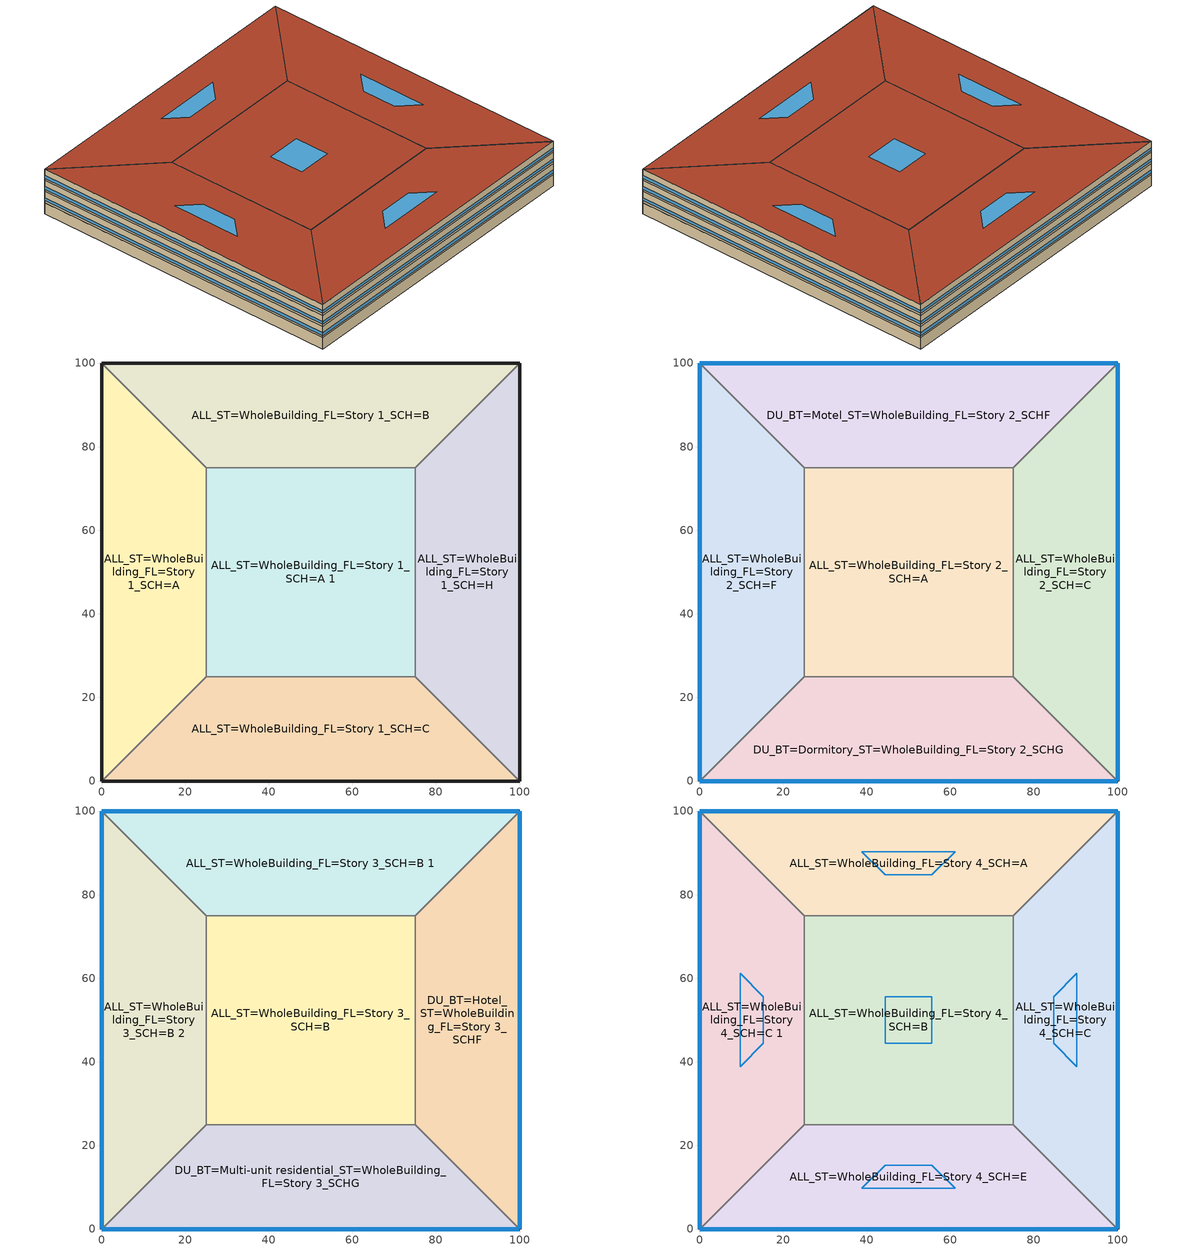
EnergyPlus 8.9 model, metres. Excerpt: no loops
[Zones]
ALL_ST=WholeBuilding_FL=Story 1_SCH=A
 floor ground (BTAP-Grnd-Floor-Mass:U-0.757): 0,0 0,100 25,75 25,25 z0
 wall ground (BTAP-Grnd-Wall-Mass:U-0.284): 0,100 0,0 z0:3.8
 wall to ALL_ST=WholeBuilding_FL=Story 1_SCH=B (BTAP-Int-Wall): 25,75 0,100 z0:3.8
 wall to ALL_ST=WholeBuilding_FL=Story 1_SCH=A 1 (BTAP-Int-Wall): 25,25 25,75 z0:3.8
 wall to ALL_ST=WholeBuilding_FL=Story 1_SCH=C (BTAP-Int-Wall): 0,0 25,25 z0:3.8
ALL_ST=WholeBuilding_FL=Story 1_SCH=A 1
 floor ground (BTAP-Grnd-Floor-Mass:U-0.757): 25,25 25,75 75,75 75,25 z0
 wall to ALL_ST=WholeBuilding_FL=Story 1_SCH=B (BTAP-Int-Wall): 75,75 25,75 z0:3.8
 wall to ALL_ST=WholeBuilding_FL=Story 1_SCH=H (BTAP-Int-Wall): 75,25 75,75 z0:3.8
 wall to ALL_ST=WholeBuilding_FL=Story 1_SCH=C (BTAP-Int-Wall): 25,25 75,25 z0:3.8
ALL_ST=WholeBuilding_FL=Story 1_SCH=B
 floor ground (BTAP-Grnd-Floor-Mass:U-0.757): 0,100 100,100 75,75 25,75 z0
 wall ground (BTAP-Grnd-Wall-Mass:U-0.284): 100,100 0,100 z0:3.8
 wall to ALL_ST=WholeBuilding_FL=Story 1_SCH=H (BTAP-Int-Wall): 75,75 100,100 z0:3.8
ALL_ST=WholeBuilding_FL=Story 1_SCH=C
 floor ground (BTAP-Grnd-Floor-Mass:U-0.757): 100,0 0,0 25,25 75,25 z0
 wall ground (BTAP-Grnd-Wall-Mass:U-0.284): 0,0 100,0 z0:3.8
 wall to ALL_ST=WholeBuilding_FL=Story 1_SCH=H (BTAP-Int-Wall): 100,0 75,25 z0:3.8
ALL_ST=WholeBuilding_FL=Story 1_SCH=H
 floor ground (BTAP-Grnd-Floor-Mass:U-0.757): 100,100 100,0 75,25 75,75 z0
 wall ground (BTAP-Grnd-Wall-Mass:U-0.284): 100,0 100,100 z0:3.8
ALL_ST=WholeBuilding_FL=Story 2_SCH=A
 floor to ALL_ST=WholeBuilding_FL=Story 1_SCH=A 1 (BTAP-Int-Floor): 25,25 25,75 75,75 75,25 z3.8
 wall to ALL_ST=WholeBuilding_FL=Story 2_SCH=F (BTAP-Int-Wall): 25,75 25,25 z3.8:7.6
 wall to DU_BT=Motel_ST=WholeBuilding_FL=Story 2_SCHF (BTAP-Int-Wall): 75,75 25,75 z3.8:7.6
 wall to ALL_ST=WholeBuilding_FL=Story 2_SCH=C (BTAP-Int-Wall): 75,25 75,75 z3.8:7.6
 wall to DU_BT=Dormitory_ST=WholeBuilding_FL=Story 2_SCHG (BTAP-Int-Wall): 25,25 75,25 z3.8:7.6
ALL_ST=WholeBuilding_FL=Story 2_SCH=C
 floor to ALL_ST=WholeBuilding_FL=Story 1_SCH=H (BTAP-Int-Floor): 100,100 100,0 75,25 75,75 z3.8
 wall outside (BTAP-Ext-Wall-Mass:U-0.21): 100,0 100,100 z3.8:7.6
 wall to DU_BT=Dormitory_ST=WholeBuilding_FL=Story 2_SCHG (BTAP-Int-Wall): 75,25 100,0 z3.8:7.6
 wall to DU_BT=Motel_ST=WholeBuilding_FL=Story 2_SCHF (BTAP-Int-Wall): 100,100 75,75 z3.8:7.6
 window (BTAP-Ext-FixedWindow:U=0.220 SHGC=0.600): 100,0.03 100,99.97 z4.56:5.51
ALL_ST=WholeBuilding_FL=Story 2_SCH=F
 floor to ALL_ST=WholeBuilding_FL=Story 1_SCH=A (BTAP-Int-Floor): 0,0 0,100 25,75 25,25 z3.8
 wall outside (BTAP-Ext-Wall-Mass:U-0.21): 0,100 0,0 z3.8:7.6
 wall to DU_BT=Motel_ST=WholeBuilding_FL=Story 2_SCHF (BTAP-Int-Wall): 25,75 0,100 z3.8:7.6
 wall to DU_BT=Dormitory_ST=WholeBuilding_FL=Story 2_SCHG (BTAP-Int-Wall): 0,0 25,25 z3.8:7.6
 window (BTAP-Ext-FixedWindow:U=0.220 SHGC=0.600): 0,99.97 0,0.03 z4.56:5.51
DU_BT=Dormitory_ST=WholeBuilding_FL=Story 2_SCHG
 floor to ALL_ST=WholeBuilding_FL=Story 1_SCH=C (BTAP-Int-Floor): 100,0 0,0 25,25 75,25 z3.8
 wall outside (BTAP-Ext-Wall-Mass:U-0.21): 0,0 100,0 z3.8:7.6
 window (BTAP-Ext-FixedWindow:U=0.220 SHGC=0.600): 0.03,0 99.97,0 z4.56:5.51
DU_BT=Motel_ST=WholeBuilding_FL=Story 2_SCHF
 floor to ALL_ST=WholeBuilding_FL=Story 1_SCH=B (BTAP-Int-Floor): 0,100 100,100 75,75 25,75 z3.8
 wall outside (BTAP-Ext-Wall-Mass:U-0.21): 100,100 0,100 z3.8:7.6
 window (BTAP-Ext-FixedWindow:U=0.220 SHGC=0.600): 99.97,100 0.03,100 z4.56:5.51
ALL_ST=WholeBuilding_FL=Story 3_SCH=B
 floor to ALL_ST=WholeBuilding_FL=Story 2_SCH=A (BTAP-Int-Floor): 25,25 25,75 75,75 75,25 z7.6
 wall to ALL_ST=WholeBuilding_FL=Story 3_SCH=B 2 (BTAP-Int-Wall): 25,75 25,25 z7.6:11.4
 wall to ALL_ST=WholeBuilding_FL=Story 3_SCH=B 1 (BTAP-Int-Wall): 75,75 25,75 z7.6:11.4
 wall to DU_BT=Hotel_ST=WholeBuilding_FL=Story 3_SCHF (BTAP-Int-Wall): 75,25 75,75 z7.6:11.4
 wall to DU_BT=Multi-unit residential_ST=WholeBuilding_FL=Story 3_SCHG (BTAP-Int-Wall): 25,25 75,25 z7.6:11.4
ALL_ST=WholeBuilding_FL=Story 3_SCH=B 1
 floor to DU_BT=Motel_ST=WholeBuilding_FL=Story 2_SCHF (BTAP-Int-Floor): 0,100 100,100 75,75 25,75 z7.6
 wall outside (BTAP-Ext-Wall-Mass:U-0.21): 100,100 0,100 z7.6:11.4
 wall to DU_BT=Hotel_ST=WholeBuilding_FL=Story 3_SCHF (BTAP-Int-Wall): 75,75 100,100 z7.6:11.4
 wall to ALL_ST=WholeBuilding_FL=Story 3_SCH=B 2 (BTAP-Int-Wall): 0,100 25,75 z7.6:11.4
 window (BTAP-Ext-FixedWindow:U=0.220 SHGC=0.600): 99.97,100 0.03,100 z8.36:9.31
ALL_ST=WholeBuilding_FL=Story 3_SCH=B 2
 floor to ALL_ST=WholeBuilding_FL=Story 2_SCH=F (BTAP-Int-Floor): 0,0 0,100 25,75 25,25 z7.6
 wall outside (BTAP-Ext-Wall-Mass:U-0.21): 0,100 0,0 z7.6:11.4
 wall to DU_BT=Multi-unit residential_ST=WholeBuilding_FL=Story 3_SCHG (BTAP-Int-Wall): 0,0 25,25 z7.6:11.4
 window (BTAP-Ext-FixedWindow:U=0.220 SHGC=0.600): 0,99.97 0,0.03 z8.36:9.31
DU_BT=Hotel_ST=WholeBuilding_FL=Story 3_SCHF
 floor to ALL_ST=WholeBuilding_FL=Story 2_SCH=C (BTAP-Int-Floor): 100,100 100,0 75,25 75,75 z7.6
 wall outside (BTAP-Ext-Wall-Mass:U-0.21): 100,0 100,100 z7.6:11.4
 wall to DU_BT=Multi-unit residential_ST=WholeBuilding_FL=Story 3_SCHG (BTAP-Int-Wall): 75,25 100,0 z7.6:11.4
 window (BTAP-Ext-FixedWindow:U=0.220 SHGC=0.600): 100,0.03 100,99.97 z8.36:9.31
DU_BT=Multi-unit residential_ST=WholeBuilding_FL=Story 3_SCHG
 floor to DU_BT=Dormitory_ST=WholeBuilding_FL=Story 2_SCHG (BTAP-Int-Floor): 100,0 0,0 25,25 75,25 z7.6
 wall outside (BTAP-Ext-Wall-Mass:U-0.21): 0,0 100,0 z7.6:11.4
 window (BTAP-Ext-FixedWindow:U=0.220 SHGC=0.600): 0.03,0 99.97,0 z8.36:9.31
ALL_ST=WholeBuilding_FL=Story 4_SCH=A
 floor to ALL_ST=WholeBuilding_FL=Story 3_SCH=B 1 (BTAP-Int-Floor): 0,100 100,100 75,75 25,75 z11.4
 wall outside (BTAP-Ext-Wall-Mass:U-0.21): 100,100 0,100 z11.4:15.2
 wall to ALL_ST=WholeBuilding_FL=Story 4_SCH=B (BTAP-Int-Wall): 25,75 75,75 z11.4:15.2
 wall to ALL_ST=WholeBuilding_FL=Story 4_SCH=C 1 (BTAP-Int-Wall): 0,100 25,75 z11.4:15.2
 wall to ALL_ST=WholeBuilding_FL=Story 4_SCH=C (BTAP-Int-Wall): 75,75 100,100 z11.4:15.2
 window (BTAP-Ext-FixedWindow:U=0.220 SHGC=0.600): 99.97,100 0.03,100 z12.16:13.11
 roof outside (BTAP-Ext-Roof-Metal:U-0.162): 25,75 75,75 100,100 0,100 z15.2
 skylight (BTAP-Ext-Skylights:U=0.220 SHGC=0.600): 44.41,84.7 55.59,84.7 61.18,90.3 38.82,90.3 z15.2
ALL_ST=WholeBuilding_FL=Story 4_SCH=B
 floor to ALL_ST=WholeBuilding_FL=Story 3_SCH=B (BTAP-Int-Floor): 25,25 25,75 75,75 75,25 z11.4
 wall to ALL_ST=WholeBuilding_FL=Story 4_SCH=C 1 (BTAP-Int-Wall): 25,75 25,25 z11.4:15.2
 wall to ALL_ST=WholeBuilding_FL=Story 4_SCH=C (BTAP-Int-Wall): 75,25 75,75 z11.4:15.2
 wall to ALL_ST=WholeBuilding_FL=Story 4_SCH=E (BTAP-Int-Wall): 25,25 75,25 z11.4:15.2
 roof outside (BTAP-Ext-Roof-Metal:U-0.162): 75,25 75,75 25,75 25,25 z15.2
 skylight (BTAP-Ext-Skylights:U=0.220 SHGC=0.600): 55.59,44.41 55.59,55.59 44.41,55.59 44.41,44.41 z15.2
ALL_ST=WholeBuilding_FL=Story 4_SCH=C
 floor to DU_BT=Hotel_ST=WholeBuilding_FL=Story 3_SCHF (BTAP-Int-Floor): 100,100 100,0 75,25 75,75 z11.4
 wall outside (BTAP-Ext-Wall-Mass:U-0.21): 100,0 100,100 z11.4:15.2
 wall to ALL_ST=WholeBuilding_FL=Story 4_SCH=E (BTAP-Int-Wall): 75,25 100,0 z11.4:15.2
 window (BTAP-Ext-FixedWindow:U=0.220 SHGC=0.600): 100,0.03 100,99.97 z12.16:13.11
 roof outside (BTAP-Ext-Roof-Metal:U-0.162): 75,75 75,25 100,0 100,100 z15.2
 skylight (BTAP-Ext-Skylights:U=0.220 SHGC=0.600): 84.7,55.59 84.7,44.41 90.3,38.82 90.3,61.18 z15.2
ALL_ST=WholeBuilding_FL=Story 4_SCH=C 1
 floor to ALL_ST=WholeBuilding_FL=Story 3_SCH=B 2 (BTAP-Int-Floor): 0,0 0,100 25,75 25,25 z11.4
 wall outside (BTAP-Ext-Wall-Mass:U-0.21): 0,100 0,0 z11.4:15.2
 wall to ALL_ST=WholeBuilding_FL=Story 4_SCH=E (BTAP-Int-Wall): 0,0 25,25 z11.4:15.2
 window (BTAP-Ext-FixedWindow:U=0.220 SHGC=0.600): 0,99.97 0,0.03 z12.16:13.11
 roof outside (BTAP-Ext-Roof-Metal:U-0.162): 25,25 25,75 0,100 0,0 z15.2
 skylight (BTAP-Ext-Skylights:U=0.220 SHGC=0.600): 15.3,44.41 15.3,55.59 9.7,61.18 9.7,38.82 z15.2
ALL_ST=WholeBuilding_FL=Story 4_SCH=E
 floor to DU_BT=Multi-unit residential_ST=WholeBuilding_FL=Story 3_SCHG (BTAP-Int-Floor): 100,0 0,0 25,25 75,25 z11.4
 wall outside (BTAP-Ext-Wall-Mass:U-0.21): 0,0 100,0 z11.4:15.2
 window (BTAP-Ext-FixedWindow:U=0.220 SHGC=0.600): 0.03,0 99.97,0 z12.16:13.11
 roof outside (BTAP-Ext-Roof-Metal:U-0.162): 75,25 25,25 0,0 100,0 z15.2
 skylight (BTAP-Ext-Skylights:U=0.220 SHGC=0.600): 55.59,15.3 44.41,15.3 38.82,9.7 61.18,9.7 z15.2
[Building]
Building 1
[Site:Location]
Fort McMurray AP_AB_CAN: Latitude {deg}=56.653; Longitude {deg}=-111.223; Time Zone {hr}=-7; Elevation {m}=369.1
[Site:GroundTemperature:BuildingSurface]
19.527, 19.502, 19.536, 19.598, 20.002, 21.64, 22.225, 22.375, 21.449, 20.121, 19.802, 19.633
[Site:WaterMainsTemperature]
Calculation Method=Correlation; Annual Average Outdoor Air Temperature {C}=1.875; Maximum Difference In Monthly Average Outdoor Air Temperatures {deltaC}=34.4
[SizingPeriod:DesignDay] Day of Month=21; Dry-Bulb Temperature Range Modifier Type=DefaultMultipliers; Humidity Condition Type=Wetbulb; Barometric Pressure {Pa}=96969; Rain Indicator=No; Snow Indicator=No; Daylight Saving Time Indicator=No
Name | Month | Day Type | Maximum Dry-Bulb Temperature {C} | Daily Dry-Bulb Temperature Range {deltaC} | Wetbulb or DewPoint at Maximum Dry-Bulb {C} | Wind Speed {m/s} | Wind Direction {deg} | Solar Model Indicator | ASHRAE Clear Sky Optical Depth for Beam Irradiance (taub) | ASHRAE Clear Sky Optical Depth for Diffuse Irradiance (taud) | Sky Clearness
Fort McMurray AP Ann Clg .4% Condns DB=>MWB | 7 | SummerDesignDay | 28.9 | 12.4 | 17.8 | 3.7 | 250 | ASHRAETau | 0.377 | 2.403
Fort McMurray AP Ann Htg 99.6% Condns DB | 1 | WinterDesignDay | -36.2 | 0 | -36.2 | 1 | 90 | ASHRAEClearSky |  |  | 0
[Material] Thermal Absorptance=0.9
Name | Roughness | Thickness {m} | Conductivity {W/m-K} | Density {kg/m3} | Specific Heat {J/kg-K} | Solar Absorptance | Visible Absorptance
1/2IN Gypsum 1 | Smooth | 0.0127 | 0.16 | 784.9 | 830 | 0.4 | 0.4
100mm Normalweight concrete floor 1 | MediumSmooth | 0.1016 | 2.31 | 2322 | 832 | 0.7 | 0.7
1IN Stucco 1 | Smooth | 0.0253 | 0.6918 | 1858 | 837 | 0.7 | 0.92
6 in. Normalweight Concrete Floor 1; 6 in. Normalweight Concrete Floor 2 | MediumRough | 0.1524 | 2.31 | 2322 | 832 | 0.7 | 0.7
8IN CONCRETE HW RefBldg 1 | Rough | 0.2032 | 1.311 | 2240 | 836.8 | 0.7 | 0.7
G01 13mm gypsum board 1 | Smooth | 0.0127 | 0.16 | 800 | 1090 | 0.7 | 0.5
Metal Roof Surface 1 | Smooth | 0.0008 | 45.28 | 7824 | 500 | 0.7 | 0.7
[Material:NoMass] Roughness=Smooth; Thermal Absorptance=0.9; Solar Absorptance=0.7
Name | Thermal Resistance {m2-K/W} | Visible Absorptance
Typical Carpet Pad | 0.21648 | 0.8
Typical Carpet Pad 2 | 1.25503 | 0.8
Typical Carpet Pad 3 | 3.45515 | 0.8
Typical Insulation 2 | 4.49096 | 0.7
Typical Insulation 3 | 6.17282 | 0.7
[WindowMaterial:SimpleGlazingSystem]
SimpleGlazing:U=0.220 SHGC=0.600: U-Factor {W/m2-K}=2.2; Solar Heat Gain Coefficient=0.6; Visible Transmittance=0.21
[Construction]
BTAP-Ext-FixedWindow:U=0.220 SHGC=0.600; BTAP-Ext-Skylights:U=0.220 SHGC=0.600: SimpleGlazing:U=0.220 SHGC=0.600
BTAP-Ext-Roof-Metal:U-0.162: Metal Roof Surface 1, Typical Insulation 3
BTAP-Ext-Wall-Mass:U-0.21: 1IN Stucco 1, 8IN CONCRETE HW RefBldg 1, Typical Insulation 2, 1/2IN Gypsum 1
BTAP-Grnd-Floor-Mass:U-0.757: 6 in. Normalweight Concrete Floor 1, Typical Carpet Pad 2
BTAP-Grnd-Wall-Mass:U-0.284: 6 in. Normalweight Concrete Floor 2, Typical Carpet Pad 3
BTAP-Int-Floor: 100mm Normalweight concrete floor 1, Typical Carpet Pad
BTAP-Int-Wall: G01 13mm gypsum board 1, G01 13mm gypsum board 1
[Zone]
ALL_ST=WholeBuilding_FL=Story 1_SCH=A; ALL_ST=WholeBuilding_FL=Story 1_SCH=A 1; ALL_ST=WholeBuilding_FL=Story 1_SCH=B; ALL_ST=WholeBuilding_FL=Story 1_SCH=C; ALL_ST=WholeBuilding_FL=Story 1_SCH=H; ALL_ST=WholeBuilding_FL=Story 2_SCH=A; ALL_ST=WholeBuilding_FL=Story 2_SCH=C; ALL_ST=WholeBuilding_FL=Story 2_SCH=F; ALL_ST=WholeBuilding_FL=Story 3_SCH=B; ALL_ST=WholeBuilding_FL=Story 3_SCH=B 1; ALL_ST=WholeBuilding_FL=Story 3_SCH=B 2; ALL_ST=WholeBuilding_FL=Story 4_SCH=A; ALL_ST=WholeBuilding_FL=Story 4_SCH=B; ALL_ST=WholeBuilding_FL=Story 4_SCH=C; ALL_ST=WholeBuilding_FL=Story 4_SCH=C 1; ALL_ST=WholeBuilding_FL=Story 4_SCH=E; DU_BT=Dormitory_ST=WholeBuilding_FL=Story 2_SCHG; DU_BT=Hotel_ST=WholeBuilding_FL=Story 3_SCHF; DU_BT=Motel_ST=WholeBuilding_FL=Story 2_SCHF; DU_BT=Multi-unit residential_ST=WholeBuilding_FL=Story 3_SCHG
[ZoneInfiltration:DesignFlowRate] Schedule=Always On Discrete; Design Flow Rate Calculation Method=Flow/ExteriorArea; Flow per Exterior Surface Area {m3/s-m2}=0.00025; Constant Term Coefficient=0; Temperature Term Coefficient=0; Velocity Term Coefficient=0.224; Velocity Squared Term Coefficient=0
Name | Zone or ZoneList
WholeBuilding-Museum Infiltration | ALL_ST=WholeBuilding_FL=Story 2_SCH=C
WholeBuilding-Fire station Infiltration | ALL_ST=WholeBuilding_FL=Story 2_SCH=F
WholeBuilding-Dining - cafeteria Infiltration | ALL_ST=WholeBuilding_FL=Story 3_SCH=B 1
WholeBuilding-Dining - family Infiltration | ALL_ST=WholeBuilding_FL=Story 3_SCH=B 2
WholeBuilding-Courthouse Infiltration | ALL_ST=WholeBuilding_FL=Story 4_SCH=A
WholeBuilding-Gymnasium Infiltration | ALL_ST=WholeBuilding_FL=Story 4_SCH=B
WholeBuilding-Convention centre Infiltration | ALL_ST=WholeBuilding_FL=Story 4_SCH=C
WholeBuilding-Motion picture theatre Infiltration | ALL_ST=WholeBuilding_FL=Story 4_SCH=C 1
WholeBuilding-Automotive facility Infiltration | ALL_ST=WholeBuilding_FL=Story 4_SCH=E
WholeBuilding-Dormitory Infiltration | DU_BT=Dormitory_ST=WholeBuilding_FL=Story 2_SCHG
WholeBuilding-Hotel Infiltration | DU_BT=Hotel_ST=WholeBuilding_FL=Story 3_SCHF
WholeBuilding-Motel Infiltration | DU_BT=Motel_ST=WholeBuilding_FL=Story 2_SCHF
WholeBuilding-Multi-unit residential Infiltration | DU_BT=Multi-unit residential_ST=WholeBuilding_FL=Story 3_SCHG
[AvailabilityManager:Scheduled] Schedule=Always On Discrete
Sys_1_Make-up air unit Availability Manager; Air Loop HVAC Outdoor Air System 2 Availability Manager; Sys_1_Make-up air unit 1 Availability Manager; Air Loop HVAC Outdoor Air System 3 Availability Manager; Sys_1_Make-up air unit 2 Availability Manager; Air Loop HVAC Outdoor Air System 4 Availability Manager; Sys_2_Make-up air unit Availability Manager; Air Loop HVAC Outdoor Air System 18 Availability Manager; Sys_2_Make-up air unit 1 Availability Manager; Air Loop HVAC Outdoor Air System 19 Availability Manager; Sys_3_PSZ ALL_ST=WholeBuilding_FL=Story 1_SCH=A 1 Availability Manager; Air Loop HVAC Outdoor Air System 13 Availability Manager; Sys_3_PSZ ALL_ST=WholeBuilding_FL=Story 1_SCH=H Availability Manager; Air Loop HVAC Outdoor Air System 12 Availability Manager; Sys_3_PSZ ALL_ST=WholeBuilding_FL=Story 3_SCH=B Availability Manager; Air Loop HVAC Outdoor Air System 9 Availability Manager; Sys_3_PSZ ALL_ST=WholeBuilding_FL=Story 3_SCH=B 1 Availability Manager; Air Loop HVAC Outdoor Air System 10 Availability Manager; Sys_3_PSZ ALL_ST=WholeBuilding_FL=Story 3_SCH=B 2 Availability Manager; Air Loop HVAC Outdoor Air System 11 Availability Manager; Sys_3_PSZ ALL_ST=WholeBuilding_FL=Story 4_SCH=A Availability Manager; Air Loop HVAC Outdoor Air System 8 Availability Manager; Sys_3_PSZ ALL_ST=WholeBuilding_FL=Story 4_SCH=C Availability Manager; Air Loop HVAC Outdoor Air System 7 Availability Manager; Sys_3_PSZ ALL_ST=WholeBuilding_FL=Story 4_SCH=C 1 Availability Manager; Air Loop HVAC Outdoor Air System 14 Availability Manager; Sys_3_PSZ DU_BT=Dormitory_ST=WholeBuilding_FL=Story 2_SCHG Availability Manager; Air Loop HVAC Outdoor Air System 1 Availability Manager; Sys_4_PSZ_ALL_ST=WholeBuilding_FL=Story 2_SCH=F Availability Manager; Air Loop HVAC Outdoor Air System 6 Availability Manager; Sys_4_PSZ_ALL_ST=WholeBuilding_FL=Story 4_SCH=E Availability Manager; Air Loop HVAC Outdoor Air System 5 Availability Manager; Sys_6_VAV with Reheat Availability Manager; Air Loop HVAC Outdoor Air System 15 Availability Manager; Sys_6_VAV with Reheat 1 Availability Manager; Air Loop HVAC Outdoor Air System 16 Availability Manager; Sys_6_VAV with Reheat 2 Availability Manager; Air Loop HVAC Outdoor Air System 17 Availability Manager
[Schedule:Constant]
Always On Discrete: Hourly Value=1
